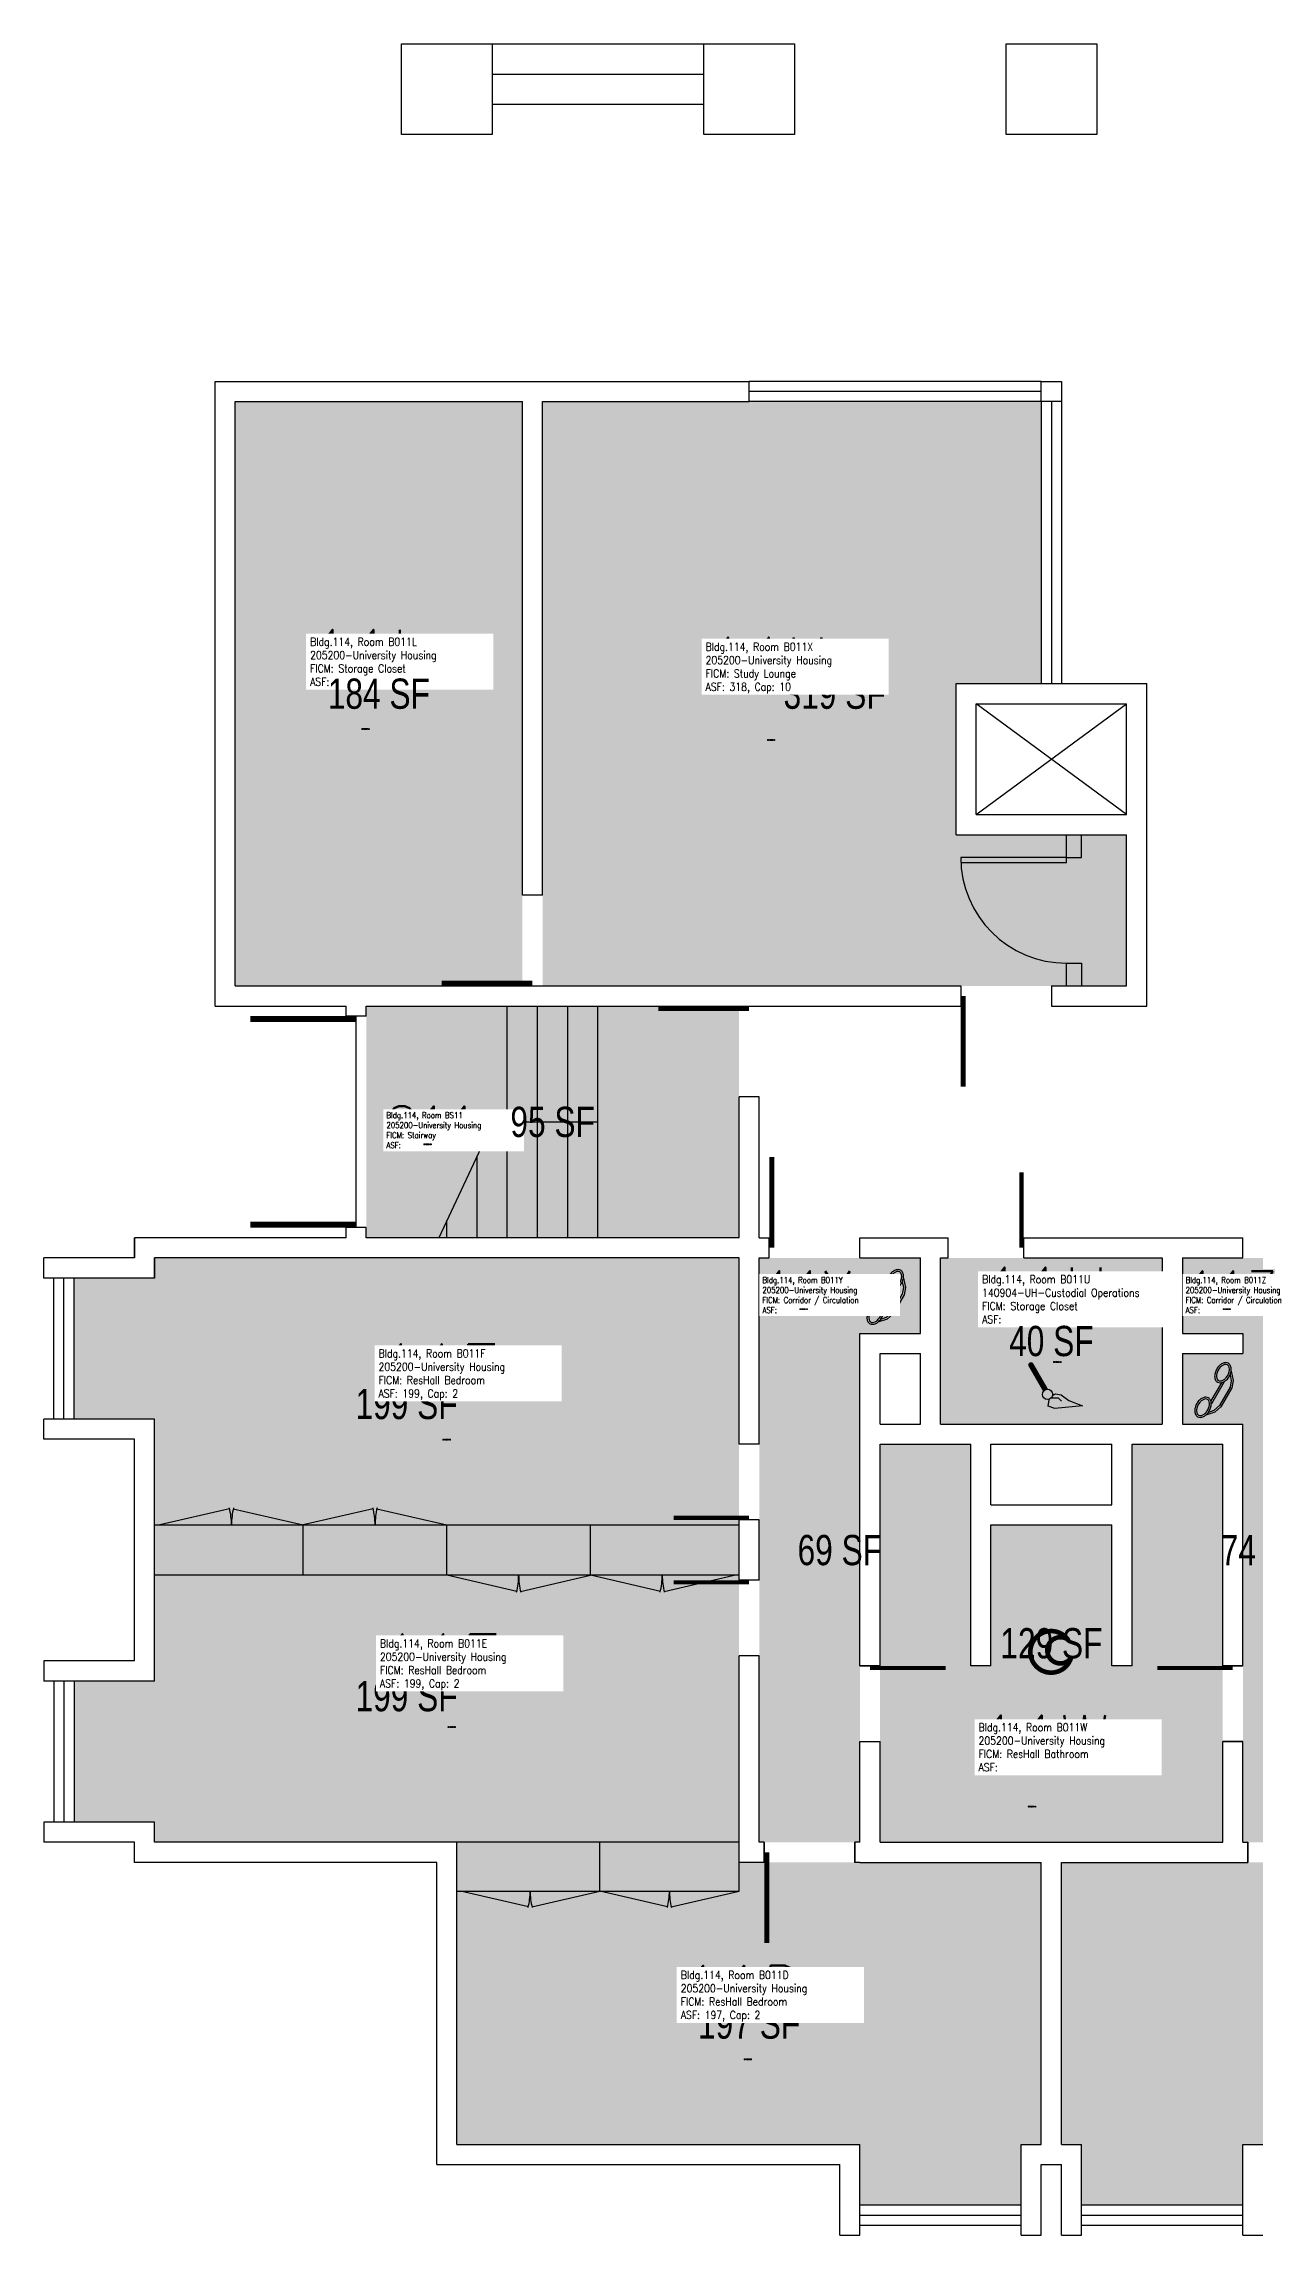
# Model space of a CAD drawing. Header units: inches. Extents: x 0 to 1426, y 0 to 1318.
# Drawn here: x 420 to 901, y 448 to 1318 of the extents above; entities that cross this region are included whole.
import ezdxf
from ezdxf.enums import TextEntityAlignment as Align

# ---------------------------------------------------------------- set-up
doc = ezdxf.new("R2010")
doc.units = ezdxf.units.IN
doc.header["$LTSCALE"] = 10
doc.header["$MEASUREMENT"] = 0
doc.layers.get('0').update_dxf_attribs({"linetype": 'CONTINUOUS'})
for name, color, linetype in [('A-COLS', 5, 'CONTINUOUS'), ('A-DOOR', 2, 'CONTINUOUS'), ('A-FLOR', 3, 'CONTINUOUS'), ('A-GLAZ', 1, 'CONTINUOUS'), ('A-GLAZ-SILL', 2, 'CONTINUOUS'), ('A-IDEN-ICON', 4, 'CONTINUOUS'), ('A-IDEN-RNUM', 7, 'CONTINUOUS'), ('A-IDEN-SNUM', 4, 'CONTINUOUS'), ('A-IDEN-VNUM', 4, 'CONTINUOUS'), ('A-SITE', 3, 'CONTINUOUS'), ('A-WALL', 7, 'CONTINUOUS'), ('AREA-TEXT', 3, 'CONTINUOUS'), ('Rooms-Category-Color', 7, 'CONTINUOUS'), ('Rooms-College-Color', 7, 'CONTINUOUS'), ('Rooms-Department-Color', 7, 'CONTINUOUS'), ('Rooms-Division-Color', 7, 'CONTINUOUS'), ('Rooms-Information', 7, 'CONTINUOUS')]:
    doc.layers.add(name, color=color, linetype=linetype)
doc.styles.add('AREA', font='arial.ttf', dxfattribs={"width": 0.75, "height": 24})
doc.styles.add('ROOMSNUMBER', font='txt.shx', dxfattribs={"height": 0.03})
doc.styles.add('ROOMVNUMBER', font='simplex.shx', dxfattribs={"width": 0.85})

# ---------------------------------------------------------------- blocks, each defined once
blk = doc.blocks.new('CPPHONE')
at = {"color": 0, "linetype": 'ByBlock'}
for p, q in [((0.0096, 0.0252), (-0.0196, -0.0252)), ((0.0169, 0.0279), (-0.0182, -0.0329))]:
    blk.add_line(p, q, dxfattribs=at)
for points in [[(0.0288, 0.0786, 0.139889), (0.0216, 0.0804, 0.107118), (0.0122, 0.0781, 0.079812), (0.0039, 0.0722, 0.067459), (-0.0035, 0.0626, 0.067459), (-0.008, 0.0515, 0.079812), (-0.009, 0.0413, 0.107118), (-0.0064, 0.032, 0.139889), (-0.0012, 0.0267, 0.139889), (0.0061, 0.0248, 0.107118), (0.0155, 0.0272, 0.079812), (0.0238, 0.0331, 0.067459), (0.0312, 0.0426, 0.067459), (0.0357, 0.0538, 0.079812), (0.0367, 0.0639, 0.107118), (0.034, 0.0732, 0.139889)], [(0.0263, 0.0743, 0.139889), (0.0218, 0.0754, 0.107118), (0.0144, 0.0736, 0.079812), (0.0074, 0.0686, 0.067459), (0.0008, 0.0601, 0.067459), (-0.0032, 0.0502, 0.079812), (-0.004, 0.0417, 0.107118), (-0.0019, 0.0344, 0.139889), (0.0013, 0.031, 0.139889), (0.0059, 0.0298, 0.107118), (0.0133, 0.0317, 0.079812), (0.0203, 0.0367, 0.067459), (0.0268, 0.0451, 0.067459), (0.0309, 0.055, 0.079812), (0.0317, 0.0636, 0.107118), (0.0296, 0.0709, 0.139889)], [(-0.0262, -0.0167, 0.139889), (-0.0334, -0.0148, 0.107118), (-0.0428, -0.0172, 0.079812), (-0.0511, -0.0231, 0.067459), (-0.0585, -0.0326, 0.067459), (-0.063, -0.0438, 0.079812), (-0.064, -0.0539, 0.107118), (-0.0614, -0.0632, 0.139889), (-0.0562, -0.0686, 0.139889), (-0.0489, -0.0704, 0.107118), (-0.0395, -0.0681, 0.079812), (-0.0312, -0.0622, 0.067459), (-0.0238, -0.0526, 0.067459), (-0.0193, -0.0415, 0.079812), (-0.0183, -0.0313, 0.107118), (-0.021, -0.022, 0.139889)], [(-0.0287, -0.021, 0.139889), (-0.0332, -0.0198, 0.107118), (-0.0406, -0.0217, 0.079812), (-0.0476, -0.0267, 0.067459), (-0.0542, -0.0351, 0.067459), (-0.0582, -0.045, 0.079812), (-0.059, -0.0536, 0.107118), (-0.0569, -0.0609, 0.139889), (-0.0537, -0.0643, 0.139889), (-0.0491, -0.0654, 0.107118), (-0.0417, -0.0636, 0.079812), (-0.0347, -0.0586, 0.067459), (-0.0282, -0.0501, 0.067459), (-0.0241, -0.0402, 0.079812), (-0.0233, -0.0317, 0.107118), (-0.0254, -0.0244, 0.139889)]]:
    blk.add_lwpolyline(points, format="xyb", close=True, dxfattribs=at)
for points in [[(0.0364, 0.0572), (0.0417, 0.0308), (0.0382, 0.0108), (0.0082, -0.0411), (-0.0083, -0.0558), (-0.0338, -0.0645)], [(0.0334, 0.047), (0.0366, 0.0307), (0.0334, 0.0126), (0.0043, -0.0379), (-0.0109, -0.0514), (-0.0265, -0.0567)]]:
    blk.add_lwpolyline(points, dxfattribs=at)
blk = doc.blocks.new('CPBATH')
at = {"color": 0, "linetype": 'ByBlock', "const_width": 0.0127}
for points in [[(0.0571, 0.0168, 0.861492), (-0.0551, 0, 1)], [(-0.0551, 0, 0.726902), (0.0487, -0.0337, 1)], [(0.0571, 0.0168, 0.729002), (-0.0084, -0.0042, 1)], [(-0.0084, -0.0042, 0.609468), (0.0487, -0.0337, 1)]]:
    blk.add_lwpolyline(points, format="xyb", dxfattribs=at)
at = {"color": 0, "linetype": 'ByBlock', "const_width": 0.00637}
for points in [[(0.0544, 0.0152, 1), (0.0599, 0.0184, 1)], [(0.0459, -0.0353, 1), (0.0515, -0.0321, 1)]]:
    blk.add_lwpolyline(points, format="xyb", close=True, dxfattribs=at)
blk = doc.blocks.new('CPCUST')
at = {"color": 0, "linetype": 'ByBlock'}
for p, q in [((0.0171, -0.0639), (0.02, -0.0466)), ((0.0262, -0.0408), (0.0446, -0.0406)), ((0.0297, -0.0341), (0.0376, -0.0302)), ((0.0376, -0.0302), (0.0533, -0.0324)), ((0.0446, -0.0406), (0.0543, -0.0505)), ((0.0533, -0.0324), (0.0745, -0.0479)), ((0.0745, -0.0479), (0.1117, -0.0625)), ((0.0358, -0.0705), (0.0171, -0.0639)), ((0.1117, -0.0625), (0.0358, -0.0705))]:
    blk.add_line(p, q, dxfattribs=at)
at = {"color": 0, "linetype": 'ByBlock', "const_width": 0.0075}
blk.add_lwpolyline([(-0.0332, 0.0481, 1), (-0.0268, 0.0519, 1)], format="xyb", close=True, dxfattribs=at)
at = {"color": 0, "linetype": 'ByBlock', "const_width": 0.015}
blk.add_lwpolyline([(-0.03, 0.05), (0.01, -0.0193)], dxfattribs=at)
at = {"color": 0, "linetype": 'ByBlock'}
blk.add_circle((0.0158, -0.0313), 0.0141, dxfattribs=at)

msp = doc.modelspace()

# ---------------------------------------------------------------- hatches: boundary and pattern name
at = {"layer": 'Rooms-Category-Color', "true_color": 0x728ef3}
for points in [[(496, 944), (610, 944), (610, 1176), (496, 1176)], [(618, 1176), (618, 944), (849.88, 944), (849.88, 1004), (782.13, 1004), (782.13, 1064), (816, 1064), (816, 1176)], [(696, 720), (696, 836), (464, 836), (464, 828), (432, 828), (432, 772), (464, 772), (464, 720)], [(776, 836), (864, 836), (864, 770), (776, 770)], [(788, 762), (752, 762), (752, 604), (888, 604), (888, 762), (852, 762), (852, 674), (844, 674), (844, 730), (796, 730), (796, 674), (788, 674)], [(696, 720), (696, 604), (464, 604), (464, 612), (432, 612), (432, 668), (464, 668), (464, 720)], [(744, 484), (744, 460), (808, 460), (808, 484), (816, 484), (816, 596), (696, 596), (696, 604), (584, 604), (584, 484)], [(896, 484), (896, 460), (832, 460), (832, 484), (824, 484), (824, 596), (944, 596), (944, 604), (1056, 604), (1056, 484)]]:
    msp.add_hatch(color=171, dxfattribs=at).paths.add_polyline_path(points)
at = {"layer": 'Rooms-Category-Color', "true_color": 0xadadad}
for points in [[(548, 936), (696, 936), (696, 844), (548, 844)], [(744, 604), (704, 604), (704, 836), (768, 836), (768, 806), (744, 806)], [(936, 836), (872, 836), (872, 806), (896, 806), (896, 798), (872, 798), (872, 770), (896, 770), (896, 604), (936, 604)]]:
    msp.add_hatch(color=253, dxfattribs=at).paths.add_polyline_path(points)
at = {"layer": 'Rooms-College-Color', "true_color": 0xadadad}
for points in [[(496, 944), (610, 944), (610, 1176), (496, 1176)], [(618, 1176), (618, 944), (849.88, 944), (849.88, 1004), (782.13, 1004), (782.13, 1064), (816, 1064), (816, 1176)], [(548, 936), (696, 936), (696, 844), (548, 844)], [(696, 720), (696, 836), (464, 836), (464, 828), (432, 828), (432, 772), (464, 772), (464, 720)], [(744, 604), (704, 604), (704, 836), (768, 836), (768, 806), (744, 806)], [(776, 836), (864, 836), (864, 770), (776, 770)], [(936, 836), (872, 836), (872, 806), (896, 806), (896, 798), (872, 798), (872, 770), (896, 770), (896, 604), (936, 604)], [(788, 762), (752, 762), (752, 604), (888, 604), (888, 762), (852, 762), (852, 674), (844, 674), (844, 730), (796, 730), (796, 674), (788, 674)], [(696, 720), (696, 604), (464, 604), (464, 612), (432, 612), (432, 668), (464, 668), (464, 720)], [(744, 484), (744, 460), (808, 460), (808, 484), (816, 484), (816, 596), (696, 596), (696, 604), (584, 604), (584, 484)], [(896, 484), (896, 460), (832, 460), (832, 484), (824, 484), (824, 596), (944, 596), (944, 604), (1056, 604), (1056, 484)]]:
    msp.add_hatch(color=253, dxfattribs=at).paths.add_polyline_path(points)
at = {"layer": 'Rooms-Department-Color', "true_color": 0x604aed}
for points in [[(496, 944), (610, 944), (610, 1176), (496, 1176)], [(618, 1176), (618, 944), (849.88, 944), (849.88, 1004), (782.13, 1004), (782.13, 1064), (816, 1064), (816, 1176)], [(696, 720), (696, 836), (464, 836), (464, 828), (432, 828), (432, 772), (464, 772), (464, 720)], [(776, 836), (864, 836), (864, 770), (776, 770)], [(788, 762), (752, 762), (752, 604), (888, 604), (888, 762), (852, 762), (852, 674), (844, 674), (844, 730), (796, 730), (796, 674), (788, 674)], [(696, 720), (696, 604), (464, 604), (464, 612), (432, 612), (432, 668), (464, 668), (464, 720)], [(744, 484), (744, 460), (808, 460), (808, 484), (816, 484), (816, 596), (696, 596), (696, 604), (584, 604), (584, 484)], [(896, 484), (896, 460), (832, 460), (832, 484), (824, 484), (824, 596), (944, 596), (944, 604), (1056, 604), (1056, 484)]]:
    msp.add_hatch(color=173, dxfattribs=at).paths.add_polyline_path(points)
at = {"layer": 'Rooms-Department-Color', "true_color": 0xacacac}
for points in [[(548, 936), (696, 936), (696, 844), (548, 844)], [(744, 604), (704, 604), (704, 836), (768, 836), (768, 806), (744, 806)], [(936, 836), (872, 836), (872, 806), (896, 806), (896, 798), (872, 798), (872, 770), (896, 770), (896, 604), (936, 604)]]:
    msp.add_hatch(color=253, dxfattribs=at).paths.add_polyline_path(points)
at = {"layer": 'Rooms-Division-Color', "true_color": 0x604aed}
for points in [[(496, 944), (610, 944), (610, 1176), (496, 1176)], [(618, 1176), (618, 944), (849.88, 944), (849.88, 1004), (782.13, 1004), (782.13, 1064), (816, 1064), (816, 1176)], [(696, 720), (696, 836), (464, 836), (464, 828), (432, 828), (432, 772), (464, 772), (464, 720)], [(776, 836), (864, 836), (864, 770), (776, 770)], [(788, 762), (752, 762), (752, 604), (888, 604), (888, 762), (852, 762), (852, 674), (844, 674), (844, 730), (796, 730), (796, 674), (788, 674)], [(696, 720), (696, 604), (464, 604), (464, 612), (432, 612), (432, 668), (464, 668), (464, 720)], [(744, 484), (744, 460), (808, 460), (808, 484), (816, 484), (816, 596), (696, 596), (696, 604), (584, 604), (584, 484)], [(896, 484), (896, 460), (832, 460), (832, 484), (824, 484), (824, 596), (944, 596), (944, 604), (1056, 604), (1056, 484)]]:
    msp.add_hatch(color=173, dxfattribs=at).paths.add_polyline_path(points)
at = {"layer": 'Rooms-Division-Color', "true_color": 0xadadad}
for points in [[(548, 936), (696, 936), (696, 844), (548, 844)], [(744, 604), (704, 604), (704, 836), (768, 836), (768, 806), (744, 806)], [(936, 836), (872, 836), (872, 806), (896, 806), (896, 798), (872, 798), (872, 770), (896, 770), (896, 604), (936, 604)]]:
    msp.add_hatch(color=253, dxfattribs=at).paths.add_polyline_path(points)

# ---------------------------------------------------------------- linework, layer by layer
at = {"layer": 'A-COLS'}
for points in [[(562, 1282), (562, 1318), (598, 1318), (598, 1282)], [(682, 1282), (682, 1318), (718, 1318), (718, 1282)], [(802, 1282), (802, 1318), (838, 1318), (838, 1282)]]:
    msp.add_lwpolyline(points, close=True, dxfattribs=at)
at = {"layer": 'A-DOOR'}
for p, q in [((826, 995), (784, 995)), ((784, 995), (784, 993)), ((784, 993), (826, 993)), ((826, 993), (826, 995))]:
    msp.add_line(p, q, dxfattribs=at)
for points in [[(614, 945, 2, 2, 0), (578, 945, 0, 0, -0.414214), (614, 980, 0, 0, -0.814237)], [(785, 940, 2, 2, 0), (785, 904, 0, 0, 0.414214), (820, 940, 0, 0, 0.814237)], [(544, 930.83, 2.33, 2.33, 0), (502, 930.83, 0, 0, 0.414214), (544, 890, 0, 0, 0.814237)], [(700, 935, 2, 2, 0), (664, 935, 0, 0, 0.414214), (700, 900, 0, 0, 0.814237)], [(544, 849.17, 2.33, 2.33, 0), (502, 849.17, 0, 0, -0.414214), (544, 890, 0, 0, -0.814237)], [(709, 840, 2, 2, 0), (709, 876, 0, 0, -0.414214), (744, 840, 0, 0, -0.814237)], [(808.17, 840, 1.67, 1.67, 0), (808.17, 870, 0, 0, 0.414214), (779, 840, 0, 0, 0.814237)], [(931, 840, 2, 2, 0), (931, 876, 0, 0, 0.414214), (896, 840, 0, 0, 0.814237)], [(700, 732.83, 1.67, 1.67, 0), (670, 732.83, 0, 0, -0.414214), (700, 762, 0, 0, -0.814237)], [(700, 707.17, 1.67, 1.67, 0), (670, 707.17, 0, 0, 0.414214), (700, 678, 0, 0, 0.814237)], [(748, 673.17, 1.67, 1.67, 0), (778, 673.17, 0, 0, -0.414214), (748, 644, 0, 0, -0.814237)], [(892, 673.17, 1.67, 1.67, 0), (862, 673.17, 0, 0, 0.414214), (892, 644, 0, 0, 0.814237)], [(707, 600, 2, 2, 0), (707, 564, 0, 0, 0.414214), (742, 600, 0, 0, 0.814237)], [(933, 600, 2, 2, 0), (933, 564, 0, 0, -0.414214), (898, 600, 0, 0, -0.814237)]]:
    msp.add_lwpolyline(points, format="xyseb", dxfattribs=at)
msp.add_arc((826, 995), 42, 180, 270, dxfattribs=at)
at = {"layer": 'A-FLOR'}
for p, q in [((544, 848), (544, 932)), ((604, 844), (604, 936)), ((616, 844), (616, 936)), ((628, 844), (628, 936)), ((640, 844), (640, 936)), ((598.32, 890), (640, 890)), ((592, 844), (592, 876.5)), ((580, 844), (580, 850.84)), ((493.77, 736.41), (466, 730)), ((495.23, 736.41), (523, 730)), ((550.77, 736.41), (523, 730)), ((552.23, 736.41), (580, 730)), ((464, 710), (464, 730)), ((464, 730), (580, 730)), ((523, 710), (523, 730)), ((580, 710), (580, 730)), ((580, 730), (696, 730)), ((637, 710), (637, 730)), ((696, 710), (696, 730)), ((580, 710), (464, 710)), ((607.77, 703.59), (580, 710)), ((637, 710), (580, 710)), ((609.23, 703.59), (637, 710)), ((696, 710), (637, 710)), ((664.77, 703.59), (637, 710)), ((694, 710), (637, 710)), ((666.23, 703.59), (694, 710)), ((584, 584.6), (584, 604)), ((696, 604), (584, 604)), ((640.71, 584.6), (640.71, 604)), ((696, 584.6), (696, 604)), ((584, 584.6), (640.71, 584.6)), ((612.36, 578.38), (585.42, 584.6)), ((585.42, 584.6), (640.71, 584.6)), ((613.77, 578.38), (640.71, 584.6)), ((667.65, 578.38), (640.71, 584.6)), ((640.71, 584.6), (696, 584.6)), ((669.06, 578.38), (696, 584.6))]:
    msp.add_line(p, q, dxfattribs=at)
msp.add_lwpolyline([(598.32, 890), (576.8, 844)], dxfattribs=at)
for centre, radius, start, end in [((466, 730), 28.5, 0, 13.7374), ((523, 730), 28.5, 166.2626, 180), ((523, 730), 28.5, 0, 13.7374), ((580, 730), 28.5, 166.2626, 180), ((580, 710), 28.5, 346.2626, 0), ((637, 710), 28.5, 180, 193.7374), ((637, 710), 28.5, 346.2626, 0), ((694, 710), 28.5, 180, 193.7374), ((585.42, 584.6), 27.64, 346.2626, 0), ((640.71, 584.6), 27.64, 180, 193.7374), ((640.71, 584.6), 27.64, 346.2626, 0), ((696, 584.6), 27.64, 180, 193.7374)]:
    msp.add_arc(centre, radius, start, end, dxfattribs=at)
at = {"layer": 'A-GLAZ'}
for p, q in [((816, 1180), (700, 1180)), ((820, 1176), (820, 1064)), ((428, 772), (428, 828)), ((428, 668), (428, 612)), ((744, 456), (808, 456)), ((832, 456), (896, 456))]:
    msp.add_line(p, q, dxfattribs=at)
at = {"layer": 'A-GLAZ-SILL'}
for p, q in [((816, 1184), (700, 1184)), ((816, 1176), (700, 1176)), ((816, 1176), (816, 1064)), ((824, 1176), (824, 1064)), ((424, 772), (424, 828)), ((432, 772), (432, 828)), ((424, 668), (424, 612)), ((432, 668), (432, 612)), ((744, 460), (808, 460)), ((832, 460), (896, 460)), ((744, 452), (808, 452)), ((832, 452), (896, 452))]:
    msp.add_line(p, q, dxfattribs=at)
at = {"layer": 'A-SITE'}
for p, q in [((598, 1318), (682, 1318)), ((598, 1306), (682, 1306)), ((598, 1294), (682, 1294))]:
    msp.add_line(p, q, dxfattribs=at)
at = {"layer": 'A-WALL'}
for p, q in [((488, 936), (488, 1184)), ((488, 1184), (700, 1184)), ((700, 1176), (700, 1184)), ((496, 944), (496, 1176)), ((496, 1176), (610, 1176)), ((610, 980), (610, 1176)), ((618, 980), (618, 1176)), ((618, 1176), (700, 1176)), ((782.13, 1064), (857.88, 1064)), ((782.13, 1004), (782.13, 1064)), ((857.88, 936), (857.88, 1064)), ((849.88, 1012), (790.13, 1056)), ((790.13, 1012), (849.88, 1056)), ((790.13, 1056), (849.88, 1056)), ((790.13, 1012), (790.13, 1056)), ((849.88, 1012), (849.88, 1056)), ((790.13, 1012), (849.88, 1012)), ((782.13, 1004), (849.88, 1004)), ((826, 995), (826, 1004)), ((832, 995), (832, 1004)), ((849.88, 944), (849.88, 1004)), ((826, 995), (832, 995)), ((618, 980), (610, 980)), ((826, 944), (826, 953)), ((826, 953), (832, 953)), ((832, 953), (832, 944)), ((496, 944), (610, 944)), ((610, 944), (784, 944)), ((784, 944), (784, 936)), ((820, 944), (820, 936)), ((820, 944), (820, 936)), ((820, 944), (849.88, 944)), ((488, 936), (540, 936)), ((540, 932), (540, 936)), ((548, 932), (540, 932)), ((548, 932), (548, 936)), ((548, 936), (784, 936)), ((820, 936), (857.88, 936)), ((696, 844), (696, 900)), ((704, 900), (696, 900)), ((704, 900), (696, 900)), ((704, 844), (704, 900)), ((456, 844), (456, 836)), ((456, 836), (456, 844)), ((456, 844), (456, 836)), ((456, 836), (456, 844)), ((540, 844), (456, 844)), ((540, 844), (540, 848)), ((548, 848), (540, 848)), ((548, 844), (548, 848)), ((696, 844), (548, 844)), ((704, 844), (708, 844)), ((708, 836), (708, 844)), ((708, 836), (708, 844)), ((744, 836), (744, 844)), ((744, 844), (779, 844)), ((744, 836), (744, 844)), ((779, 836), (779, 844)), ((779, 836), (779, 844)), ((809, 844), (896, 844)), ((809, 836), (809, 844)), ((896, 836), (896, 844)), ((896, 836), (896, 844)), ((896, 836), (896, 844)), ((456, 836), (420, 836)), ((420, 828), (420, 836)), ((696, 836), (464, 836)), ((464, 836), (464, 828)), ((464, 828), (464, 836)), ((464, 836), (464, 828)), ((464, 828), (464, 836)), ((696, 762), (696, 836)), ((704, 836), (708, 836)), ((704, 762), (704, 836)), ((744, 836), (768, 836)), ((768, 806), (768, 836)), ((776, 770), (776, 836)), ((776, 836), (779, 836)), ((809, 836), (864, 836)), ((864, 836), (864, 770)), ((872, 836), (872, 806)), ((872, 836), (896, 836)), ((464, 828), (420, 828)), ((744, 674), (744, 806)), ((744, 806), (768, 806)), ((872, 806), (896, 806)), ((896, 806), (896, 798)), ((752, 798), (768, 798)), ((752, 770), (752, 798)), ((768, 770), (768, 798)), ((872, 798), (896, 798)), ((872, 798), (872, 770)), ((464, 772), (420, 772)), ((420, 764), (420, 772)), ((464, 668), (464, 772)), ((752, 770), (768, 770)), ((776, 770), (864, 770)), ((872, 770), (896, 770)), ((896, 674), (896, 770)), ((456, 764), (420, 764)), ((456, 676), (456, 764)), ((704, 762), (696, 762)), ((704, 762), (696, 762)), ((752, 674), (752, 762)), ((752, 762), (788, 762)), ((788, 674), (788, 762)), ((796, 762), (844, 762)), ((796, 738), (796, 762)), ((844, 738), (844, 762)), ((852, 674), (852, 762)), ((852, 762), (888, 762)), ((888, 674), (888, 762)), ((696, 708), (696, 732)), ((704, 732), (696, 732)), ((704, 732), (696, 732)), ((704, 708), (704, 732)), ((796, 738), (844, 738)), ((796, 674), (796, 730)), ((796, 730), (844, 730)), ((844, 674), (844, 730)), ((704, 708), (696, 708)), ((704, 708), (696, 708)), ((456, 676), (420, 676)), ((420, 676), (420, 668)), ((696, 596), (696, 678)), ((704, 678), (696, 678)), ((704, 678), (696, 678)), ((704, 604), (704, 678)), ((752, 674), (744, 674)), ((744, 674), (752, 674)), ((796, 674), (788, 674)), ((852, 674), (844, 674)), ((888, 674), (896, 674)), ((896, 674), (888, 674)), ((464, 668), (420, 668)), ((744, 604), (744, 644)), ((744, 644), (752, 644)), ((744, 644), (752, 644)), ((752, 604), (752, 644)), ((888, 604), (888, 644)), ((888, 644), (896, 644)), ((896, 644), (888, 644)), ((896, 604), (896, 644)), ((464, 612), (420, 612)), ((420, 612), (420, 604)), ((464, 604), (464, 612)), ((456, 604), (420, 604)), ((456, 596), (456, 604)), ((584, 604), (464, 604)), ((584, 484), (584, 604)), ((706, 604), (704, 604)), ((706, 596), (706, 604)), ((706, 604), (706, 596)), ((742, 596), (742, 604)), ((744, 604), (742, 604)), ((742, 604), (742, 596)), ((752, 604), (888, 604)), ((896, 604), (898, 604)), ((898, 596), (898, 604)), ((898, 604), (898, 596)), ((576, 596), (456, 596)), ((576, 476), (576, 596)), ((704, 596), (696, 596)), ((706, 596), (704, 596)), ((744, 596), (742, 596)), ((744, 596), (816, 596)), ((816, 484), (816, 596)), ((824, 596), (896, 596)), ((824, 484), (824, 596)), ((896, 596), (898, 596)), ((584, 484), (744, 484)), ((744, 448), (744, 484)), ((808, 448), (808, 484)), ((808, 484), (816, 484)), ((824, 484), (832, 484)), ((832, 448), (832, 484)), ((896, 448), (896, 484)), ((896, 484), (1056, 484)), ((576, 476), (736, 476)), ((736, 448), (736, 476)), ((816, 448), (816, 476)), ((816, 476), (824, 476)), ((824, 448), (824, 476)), ((736, 448), (744, 448)), ((808, 448), (816, 448)), ((824, 448), (832, 448)), ((896, 448), (904, 448))]:
    msp.add_line(p, q, dxfattribs=at)
msp.add_lwpolyline([(824, 1176), (816, 1176), (816, 1184), (824, 1184)], close=True, dxfattribs=at)

# ---------------------------------------------------------------- block references
at = {"layer": 'A-IDEN-ICON', "xscale": 144, "yscale": 144, "zscale": 144}
for name, p in [('CPPHONE', (756.01, 819.76)), ('CPCUST', (816.2, 786.32)), ('CPPHONE', (886.12, 782.83))]:
    msp.add_blockref(name, p, dxfattribs=at)
at = {"layer": 'A-IDEN-ICON', "xscale": -144, "yscale": 144.0000000015421, "zscale": 144, "rotation": 180}
msp.add_blockref('CPBATH', (819.57, 679.58), dxfattribs=at)

# ---------------------------------------------------------------- texts
at = {"layer": 'A-IDEN-RNUM', "style": 'ROOMSNUMBER'}
for s, p in [('0011-L0', (546.23, 1045.81)), ('0011-X0', (707.19, 1041.43)), ('0S11-00', (570.82, 880.89)), ('0011-Y0', (720.1, 815.46)), ('0011-Z0', (888.1, 815.46)), ('0011-U0', (820.78, 794.47)), ('0011-F0', (578.38, 763.63)), ('0011-E0', (580.4, 649.53)), ('0011-W0', (810.77, 617.99)), ('0011-D0', (697.93, 517.62))]:
    msp.add_text(s, height=0.36, rotation=360, dxfattribs=at).set_placement(p)
at = {"layer": 'A-IDEN-SNUM', "style": 'ROOMSNUMBER'}
for s, p in [('1140B011L0', (546.23, 1045.81)), ('1140B011X0', (707.19, 1041.43)), ('1140BS1100', (570.82, 880.89)), ('1140B011Y0', (720.1, 815.46)), ('1140B011Z0', (888.1, 815.46)), ('1140B011U0', (820.78, 794.47)), ('1140B011F0', (578.38, 763.63)), ('1140B011E0', (580.4, 649.53)), ('1140B011W0', (810.77, 617.99)), ('1140B011D0', (697.93, 517.62))]:
    msp.add_text(s, height=0.36, rotation=360, dxfattribs=at).set_placement(p)
at = {"layer": 'A-IDEN-VNUM', "style": 'ROOMVNUMBER', "width": 0.85}
for s, height, p in [('11L', 22.238, (525.72, 1063.13)), ('11X', 22.238, (682.71, 1060.08)), ('S11', 16.678, (556.01, 879.54)), ('11Y', 16.678, (705.29, 814.11)), ('11U', 22.238, (792.49, 810.01)), ('11Z', 16.678, (873.29, 814.11)), ('11F', 22.238, (552.88, 779.52)), ('11E', 22.238, (553.44, 664.39)), ('11W', 22.238, (791.07, 632.16)), ('11D', 22.238, (672.87, 532.77))]:
    msp.add_text(s, height=height, rotation=360, dxfattribs=at).set_placement(p)
at = {"layer": 'AREA-TEXT', "style": 'AREA', "width": 0.75}
for s, p in [('184 SF', (553, 1060)), ('319 SF', (733.94, 1060)), ('95 SF', (622, 890)), ('40 SF', (820, 803)), ('199 SF', (564, 778)), ('69 SF', (736, 720)), ('74 SF', (904, 720)), ('129 SF', (820, 683)), ('199 SF', (564, 662)), ('197 SF', (700, 532))]:
    msp.add_text(s, height=12, dxfattribs=at).set_placement(p, align=Align.MIDDLE_CENTER)

# ---------------------------------------------------------------- next in the draw order: texts
at = {"layer": 'Rooms-Information', "attachment_point": 7, "rotation": 360, "style": 'ROOMVNUMBER', "bg_fill": 3, "box_fill_scale": 1.5, "bg_fill_color": 256, "bg_fill_true_color": 13158600, "bg_fill_transparency": 0}
for s, insert, char_height, width in [('Bldg.114, Room B011L^M^J205200-University Housing^M^JFICM: Storage Closet^M^JASF: ', (525.72, 1063.13), 3.1768, 71.1604), ('Bldg.114, Room B011X^M^J205200-University Housing^M^JFICM: Study Lounge^M^JASF: 318, Cap: 10', (682.71, 1060.08), 3.1768, 71.1604), ('Bldg.114, Room BS11^M^J205200-University Housing^M^JFICM: Stairway^M^JASF: ', (556.01, 879.54), 2.3826, 53.3703), ('Bldg.114, Room B011Y^M^J205200-University Housing^M^JFICM: Corridor / Circulation^M^JASF: ', (705.29, 814.11), 2.3826, 53.3703), ('Bldg.114, Room B011U^M^J140904-UH-Custodial Operations^M^JFICM: Storage Closet^M^JASF: ', (792.49, 810.01), 3.1768, 71.1604), ('Bldg.114, Room B011Z^M^J205200-University Housing^M^JFICM: Corridor / Circulation^M^JASF: ', (873.29, 814.11), 2.3826, 53.3703), ('Bldg.114, Room B011F^M^J205200-University Housing^M^JFICM: ResHall Bedroom^M^JASF: 199, Cap: 2', (552.88, 779.52), 3.1768, 71.1604), ('Bldg.114, Room B011E^M^J205200-University Housing^M^JFICM: ResHall Bedroom^M^JASF: 199, Cap: 2', (553.44, 664.39), 3.1768, 71.1604), ('Bldg.114, Room B011W^M^J205200-University Housing^M^JFICM: ResHall Bathroom^M^JASF: ', (791.07, 632.16), 3.1768, 71.1604), ('Bldg.114, Room B011D^M^J205200-University Housing^M^JFICM: ResHall Bedroom^M^JASF: 197, Cap: 2', (672.87, 532.77), 3.1768, 71.1604)]:
    msp.add_mtext(s, dxfattribs=dict(at, insert=insert, char_height=char_height, width=width))

doc.saveas('drawing.dxf')
